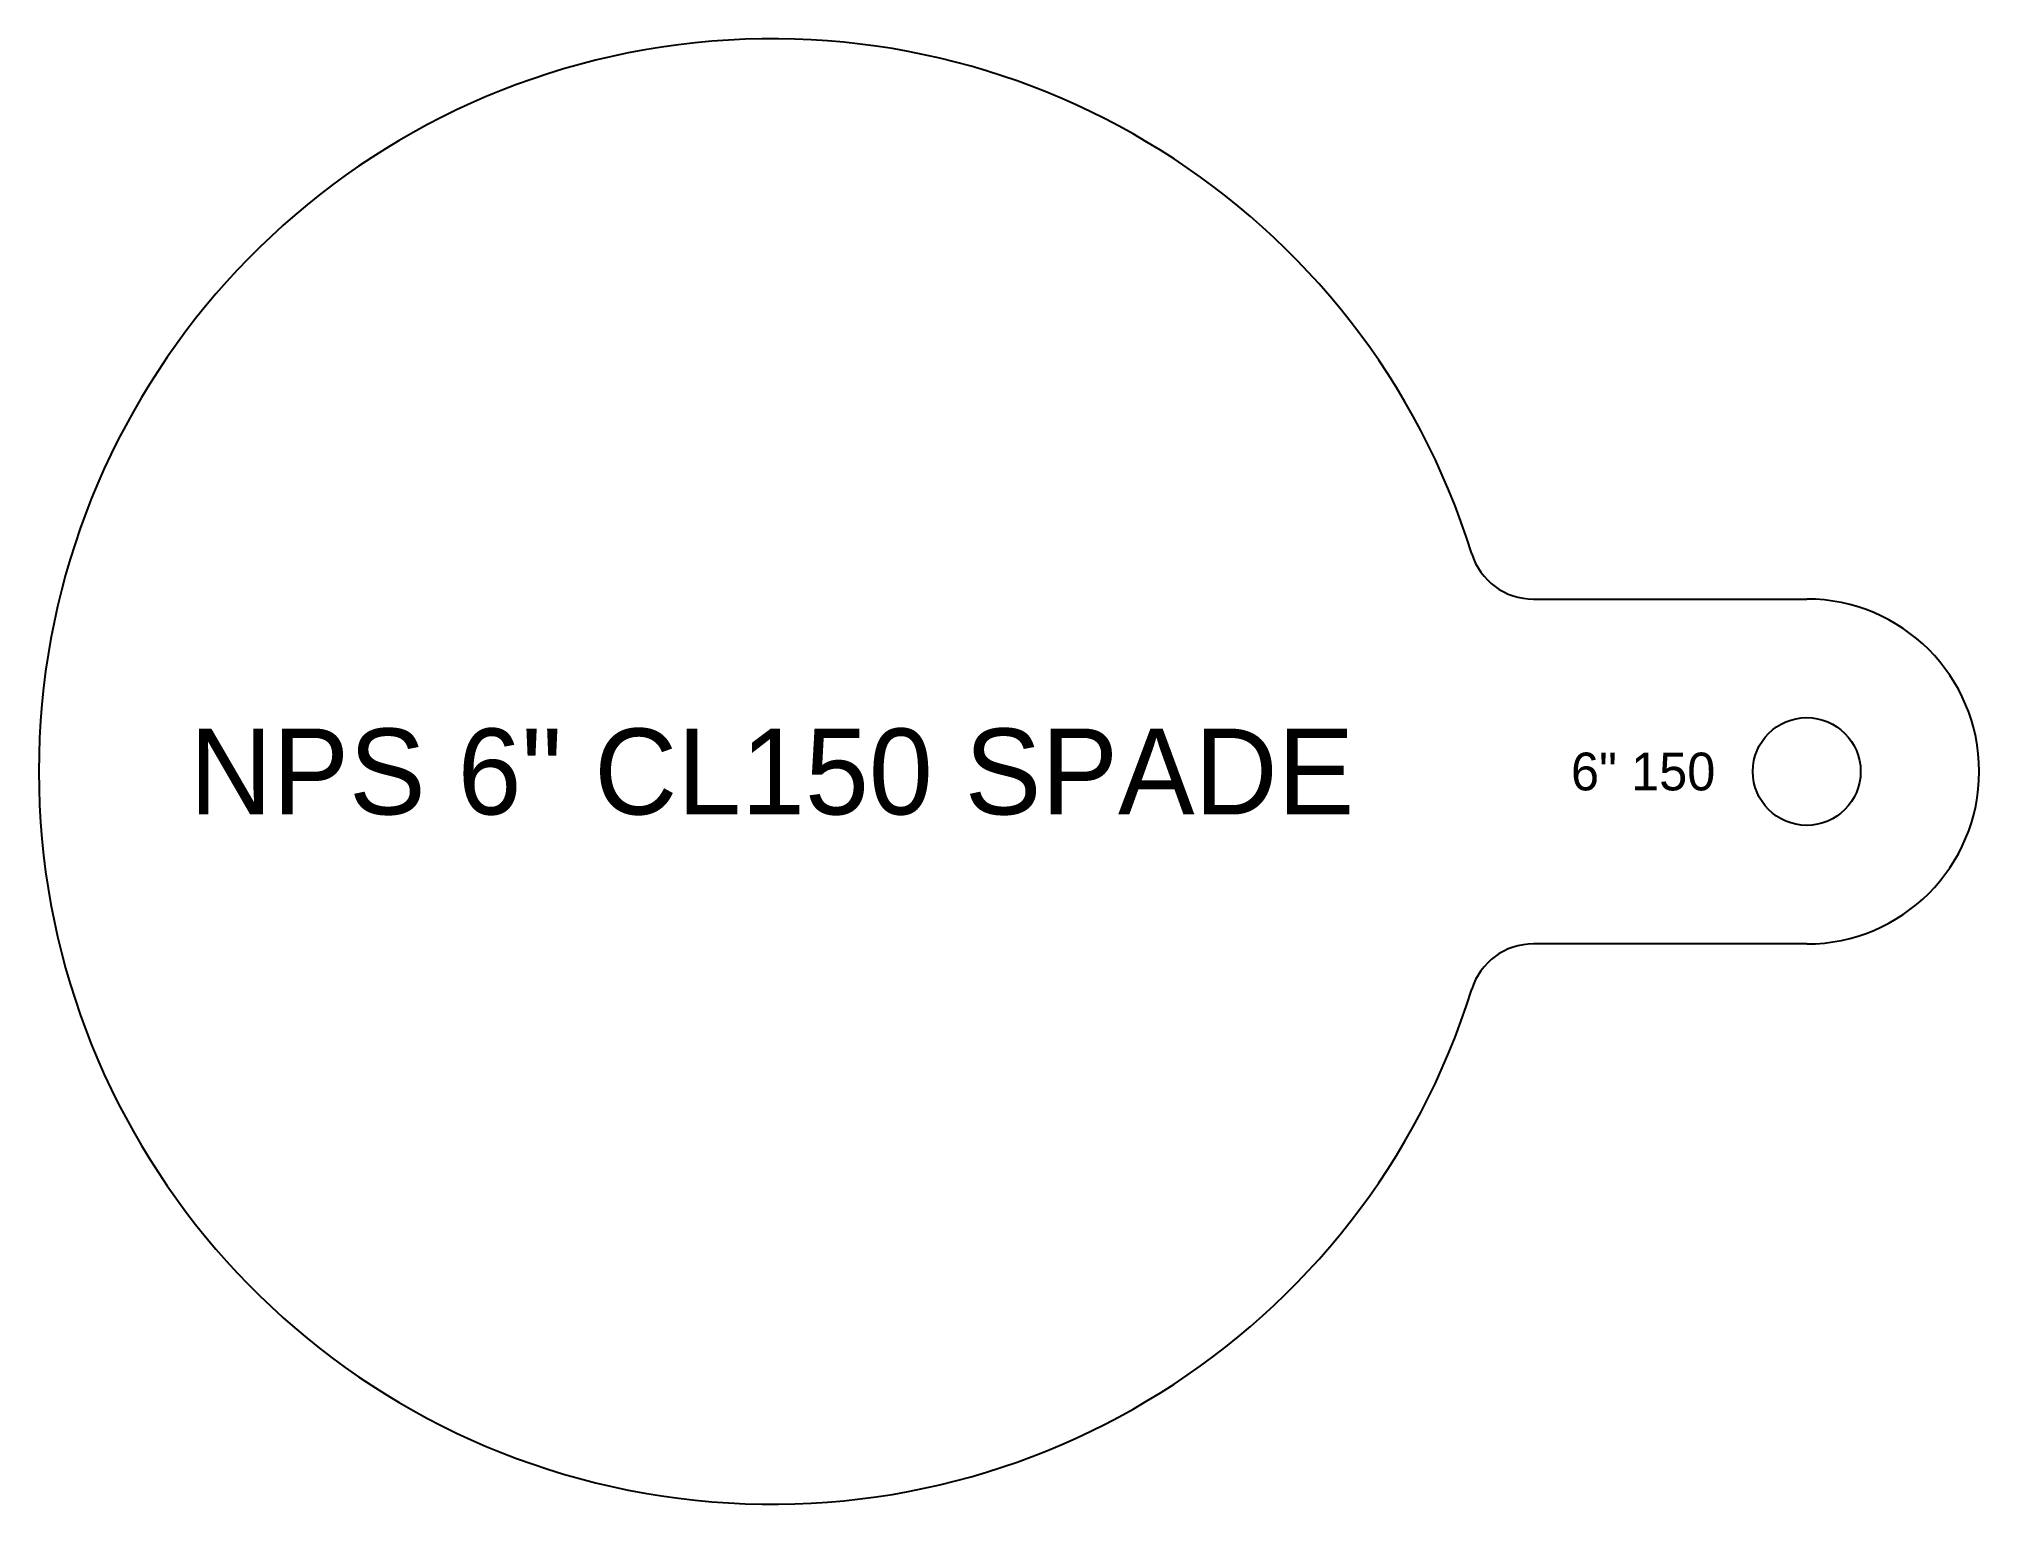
# Model space of a CAD drawing. Header units: inches. Extents: x -4.2 to 7, y -4.2 to 4.2.
import ezdxf
from ezdxf.enums import TextEntityAlignment as Align

# ---------------------------------------------------------------- set-up
doc = ezdxf.new("R2010")
doc.units = ezdxf.units.IN
doc.header["$MEASUREMENT"] = 0
doc.layers.add('CUT', color=7, linetype='CONTINUOUS')
doc.layers.add('ETCH', color=1, linetype='CONTINUOUS')

msp = doc.modelspace()

# ---------------------------------------------------------------- linework, layer by layer
at = {"layer": 'CUT'}
for p, q in [((4.41588, 1), (6, 1)), ((6, -1), (4.41588, -1))]:
    msp.add_line(p, q, dxfattribs=at)
msp.add_circle((6, 0), 0.3125, dxfattribs=at)
for centre, radius, start, end in [((0, 0), 4.25, 17.295345, 342.704655), ((4.41588, 1.375), 0.375, 197.295345, 270), ((6, 0), 1, 270, 90), ((4.41588, -1.375), 0.375, 90, 162.704655)]:
    msp.add_arc(centre, radius, start, end, dxfattribs=at)

# ---------------------------------------------------------------- texts
at = {"layer": 'ETCH'}
for s, height, p in [('NPS 6" CL150 SPADE', 0.498163, (0, 0)), ('6" 150', 0.219087, (5.05169, 0))]:
    msp.add_text(s, height=height, dxfattribs=at).set_placement(p, align=Align.MIDDLE_CENTER)

doc.saveas('drawing.dxf')
